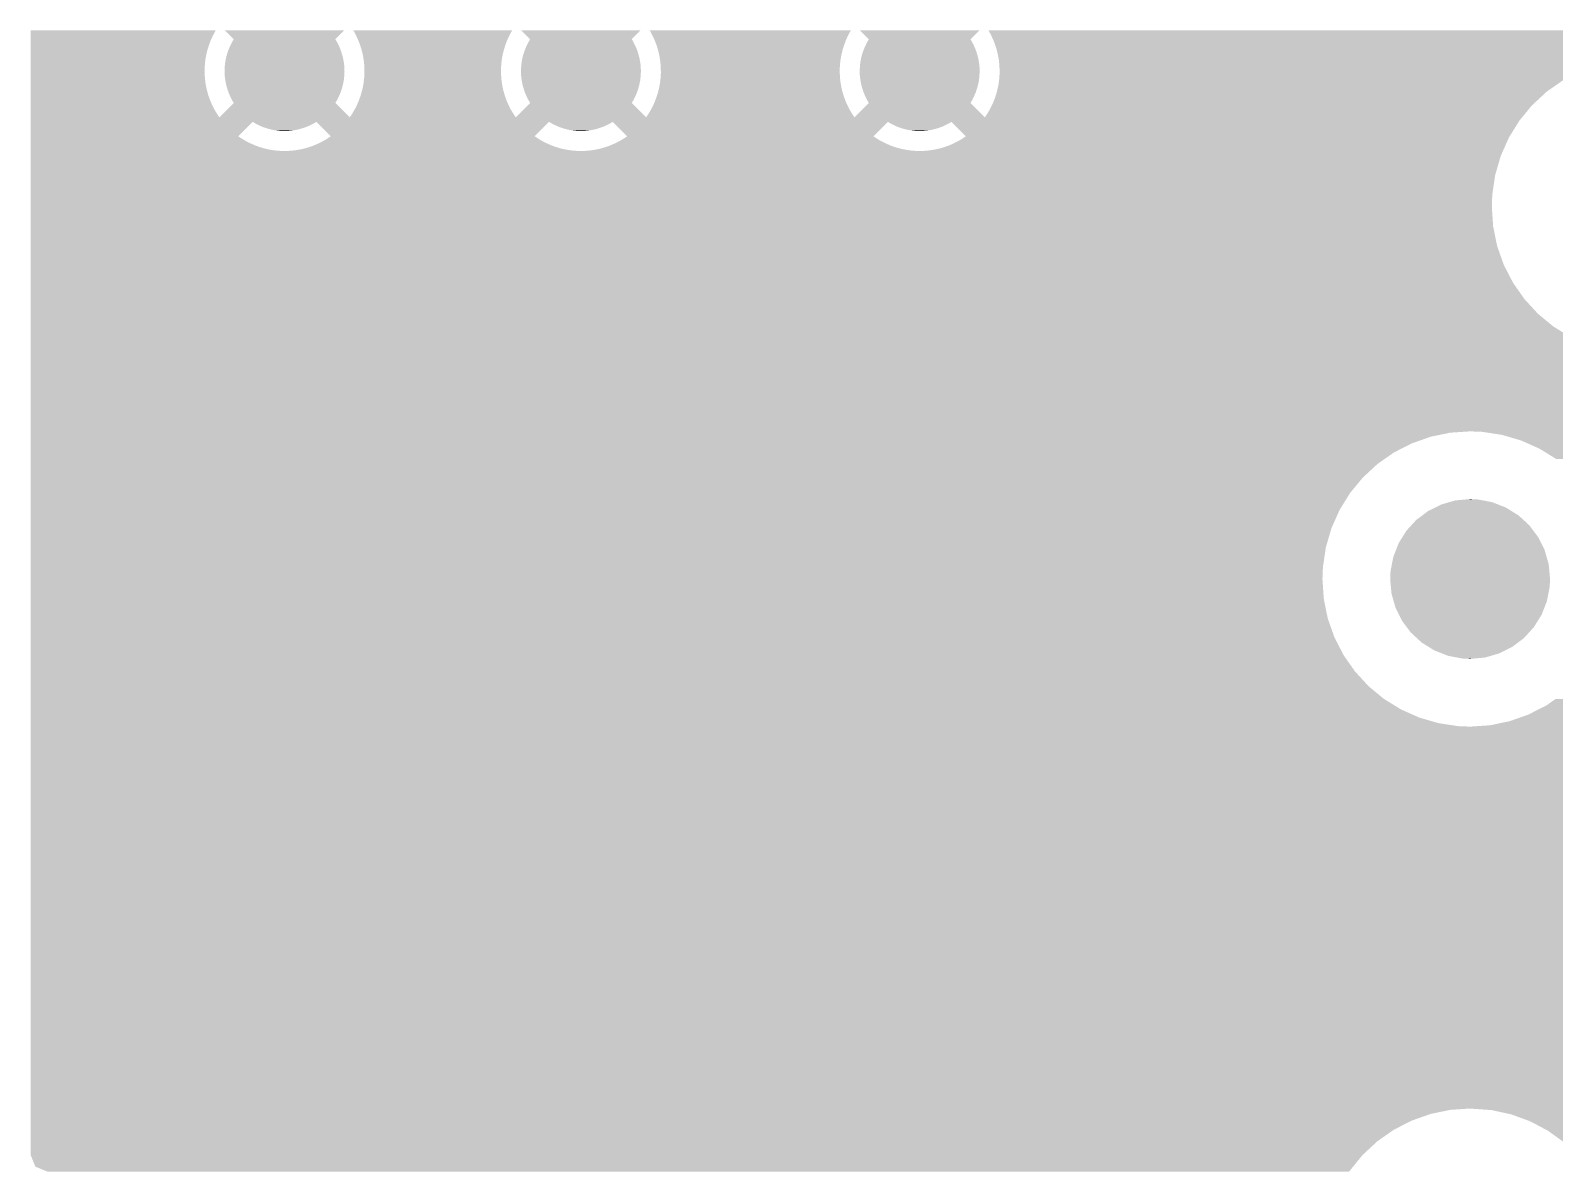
# Model space of a CAD drawing. Extents: x 295 to 953, y 10 to 290.
# Drawn here: x 713.83 to 736.68, y 250.34 to 267.46 of the extents above; entities that cross this region are included whole.
import ezdxf

# ---------------------------------------------------------------- set-up
doc = ezdxf.new("R2010")
doc.units = 0
doc.header["$LTSCALE"] = 5
doc.header["$MEASUREMENT"] = 0
doc.layers.add('FROMC1', color=7, linetype='CONTINUOUS')

msp = doc.modelspace()

# ---------------------------------------------------------------- linework, layer by layer
at = {"layer": 'FROMC1'}
for points in [[(713.828, 267.459), (713.828, 267.46), (716.605, 267.459), (716.605, 267.46)], [(713.828, 267.426), (713.828, 267.459), (716.586, 267.426), (716.605, 267.459)], [(713.828, 267.363), (713.828, 267.426), (716.554, 267.363), (716.586, 267.426)], [(716.745, 267.459), (716.745, 267.46), (718.53, 267.459), (718.53, 267.46)], [(716.876, 267.328), (716.745, 267.459), (718.399, 267.328), (718.53, 267.459)], [(718.67, 267.459), (718.67, 267.46), (721.05, 267.459), (721.05, 267.46)], [(718.676, 267.45), (718.67, 267.459), (721.045, 267.45), (721.05, 267.459)], [(718.689, 267.426), (718.676, 267.45), (721.031, 267.426), (721.045, 267.45)], [(718.709, 267.388), (718.689, 267.426), (721.012, 267.388), (721.031, 267.426)], [(721.19, 267.459), (721.19, 267.46), (722.975, 267.459), (722.975, 267.46)], [(721.321, 267.328), (721.19, 267.459), (722.844, 267.328), (722.975, 267.459)], [(723.115, 267.459), (723.115, 267.46), (726.13, 267.459), (726.13, 267.46)], [(723.121, 267.45), (723.115, 267.459), (726.125, 267.45), (726.13, 267.459)], [(723.134, 267.426), (723.121, 267.45), (726.111, 267.426), (726.125, 267.45)], [(723.154, 267.388), (723.134, 267.426), (726.092, 267.388), (726.111, 267.426)], [(726.27, 267.459), (726.27, 267.46), (728.055, 267.459), (728.055, 267.46)], [(726.401, 267.328), (726.27, 267.459), (727.924, 267.328), (728.055, 267.459)], [(728.195, 267.459), (728.195, 267.46), (779.868, 267.459), (779.867, 267.46)], [(728.201, 267.45), (728.195, 267.459), (779.868, 267.45), (779.868, 267.459)], [(728.22, 267.414), (728.201, 267.45), (779.868, 267.414), (779.868, 267.45)], [(728.222, 267.41), (728.22, 267.414), (776.595, 267.41), (776.665, 267.414)], [(713.828, 267.3), (713.828, 267.363), (716.526, 267.3), (716.554, 267.363)], [(713.828, 267.234), (713.828, 267.3), (716.502, 267.234), (716.526, 267.3)], [(713.828, 267.167), (713.828, 267.234), (716.481, 267.167), (716.502, 267.234)], [(716.796, 267.166), (716.811, 267.203), (718.479, 267.166), (718.465, 267.203)], [(716.811, 267.203), (716.819, 267.221), (718.465, 267.203), (718.456, 267.221)], [(716.819, 267.221), (716.837, 267.258), (718.456, 267.221), (718.439, 267.258)], [(716.837, 267.258), (716.846, 267.276), (718.439, 267.258), (718.429, 267.276)], [(716.846, 267.276), (716.866, 267.311), (718.429, 267.276), (718.41, 267.311)], [(716.866, 267.311), (716.876, 267.328), (718.41, 267.311), (718.399, 267.328)], [(718.72, 267.363), (718.709, 267.388), (720.999, 267.363), (721.012, 267.388)], [(718.738, 267.325), (718.72, 267.363), (720.982, 267.325), (720.999, 267.363)], [(718.748, 267.3), (718.738, 267.325), (720.971, 267.3), (720.982, 267.325)], [(718.764, 267.26), (718.748, 267.3), (720.957, 267.26), (720.971, 267.3)], [(718.773, 267.234), (718.764, 267.26), (720.947, 267.234), (720.957, 267.26)], [(718.786, 267.194), (718.773, 267.234), (720.935, 267.194), (720.947, 267.234)], [(718.793, 267.167), (718.786, 267.194), (720.926, 267.167), (720.935, 267.194)], [(721.241, 267.166), (721.256, 267.203), (722.924, 267.166), (722.91, 267.203)], [(721.256, 267.203), (721.264, 267.221), (722.91, 267.203), (722.901, 267.221)], [(721.264, 267.221), (721.282, 267.258), (722.901, 267.221), (722.884, 267.258)], [(721.282, 267.258), (721.291, 267.276), (722.884, 267.258), (722.874, 267.276)], [(721.291, 267.276), (721.311, 267.311), (722.874, 267.276), (722.855, 267.311)], [(721.311, 267.311), (721.321, 267.328), (722.855, 267.311), (722.844, 267.328)], [(723.165, 267.363), (723.154, 267.388), (726.079, 267.363), (726.092, 267.388)], [(723.183, 267.325), (723.165, 267.363), (726.062, 267.325), (726.079, 267.363)], [(723.193, 267.3), (723.183, 267.325), (726.051, 267.3), (726.062, 267.325)], [(723.209, 267.26), (723.193, 267.3), (726.037, 267.26), (726.051, 267.3)], [(723.218, 267.234), (723.209, 267.26), (726.027, 267.234), (726.037, 267.26)], [(723.231, 267.194), (723.218, 267.234), (726.015, 267.194), (726.027, 267.234)], [(723.238, 267.167), (723.231, 267.194), (726.006, 267.167), (726.015, 267.194)], [(726.321, 267.166), (726.336, 267.203), (728.004, 267.166), (727.99, 267.203)], [(726.336, 267.203), (726.344, 267.221), (727.99, 267.203), (727.981, 267.221)], [(726.344, 267.221), (726.362, 267.258), (727.981, 267.221), (727.964, 267.258)], [(726.362, 267.258), (726.371, 267.276), (727.964, 267.258), (727.954, 267.276)], [(726.371, 267.276), (726.391, 267.311), (727.954, 267.276), (727.935, 267.311)], [(726.391, 267.311), (726.401, 267.328), (727.935, 267.311), (727.924, 267.328)], [(728.226, 267.402), (728.222, 267.41), (776.526, 267.402), (776.595, 267.41)], [(728.233, 267.39), (728.226, 267.402), (776.457, 267.39), (776.526, 267.402)], [(728.234, 267.388), (728.233, 267.39), (776.448, 267.388), (776.457, 267.39)], [(728.24, 267.375), (728.234, 267.388), (776.389, 267.375), (776.448, 267.388)], [(728.249, 267.355), (728.24, 267.375), (776.322, 267.355), (776.389, 267.375)], [(728.26, 267.332), (728.249, 267.355), (776.256, 267.332), (776.322, 267.355)], [(728.263, 267.325), (728.26, 267.332), (776.241, 267.325), (776.256, 267.332)], [(728.272, 267.304), (728.263, 267.325), (776.192, 267.304), (776.241, 267.325)], [(728.284, 267.273), (728.272, 267.304), (776.129, 267.273), (776.192, 267.304)], [(728.289, 267.26), (728.284, 267.273), (776.107, 267.26), (776.129, 267.273)], [(728.296, 267.239), (728.289, 267.26), (776.069, 267.239), (776.107, 267.26)], [(728.309, 267.201), (728.296, 267.239), (776.01, 267.201), (776.069, 267.239)], [(728.311, 267.194), (728.309, 267.201), (776.001, 267.194), (776.01, 267.201)], [(728.311, 267.193), (728.311, 267.194), (775.999, 267.193), (776.001, 267.194)], [(728.329, 267.127), (728.311, 267.193), (776.065, 267.127), (775.999, 267.193)], [(713.828, 267.1), (713.828, 267.167), (716.465, 267.1), (716.481, 267.167)], [(713.828, 267.031), (713.828, 267.1), (716.452, 267.031), (716.465, 267.1)], [(713.828, 266.962), (713.828, 267.031), (716.444, 266.962), (716.452, 267.031)], [(713.828, 266.892), (713.828, 266.962), (716.439, 266.892), (716.444, 266.962)], [(716.742, 266.931), (716.747, 266.971), (718.533, 266.931), (718.529, 266.971)], [(716.747, 266.971), (716.749, 266.991), (718.529, 266.971), (718.525, 266.991)], [(716.749, 266.991), (716.757, 267.03), (718.525, 266.991), (718.518, 267.03)], [(716.757, 267.03), (716.761, 267.05), (718.518, 267.03), (718.514, 267.05)], [(716.761, 267.05), (716.771, 267.089), (718.514, 267.05), (718.504, 267.089)], [(716.771, 267.089), (716.776, 267.108), (718.504, 267.089), (718.498, 267.108)], [(716.776, 267.108), (716.789, 267.147), (718.498, 267.108), (718.486, 267.147)], [(716.789, 267.147), (716.796, 267.166), (718.486, 267.147), (718.479, 267.166)], [(718.804, 267.127), (718.793, 267.167), (720.917, 267.127), (720.926, 267.167)], [(718.81, 267.1), (718.804, 267.127), (720.91, 267.1), (720.917, 267.127)], [(718.818, 267.058), (718.81, 267.1), (720.902, 267.058), (720.91, 267.1)], [(718.822, 267.031), (718.818, 267.058), (720.897, 267.031), (720.902, 267.058)], [(718.828, 266.989), (718.822, 267.031), (720.892, 266.989), (720.897, 267.031)], [(718.831, 266.962), (718.828, 266.989), (720.889, 266.962), (720.892, 266.989)], [(718.834, 266.92), (718.831, 266.962), (720.886, 266.92), (720.889, 266.962)], [(721.187, 266.931), (721.192, 266.971), (722.978, 266.931), (722.974, 266.971)], [(721.192, 266.971), (721.194, 266.991), (722.974, 266.971), (722.97, 266.991)], [(721.194, 266.991), (721.202, 267.03), (722.97, 266.991), (722.963, 267.03)], [(721.202, 267.03), (721.206, 267.05), (722.963, 267.03), (722.959, 267.05)], [(721.206, 267.05), (721.216, 267.089), (722.959, 267.05), (722.949, 267.089)], [(721.216, 267.089), (721.221, 267.108), (722.949, 267.089), (722.943, 267.108)], [(721.221, 267.108), (721.234, 267.147), (722.943, 267.108), (722.931, 267.147)], [(721.234, 267.147), (721.241, 267.166), (722.931, 267.147), (722.924, 267.166)], [(723.249, 267.127), (723.238, 267.167), (725.997, 267.127), (726.006, 267.167)], [(723.255, 267.1), (723.249, 267.127), (725.99, 267.1), (725.997, 267.127)], [(723.263, 267.058), (723.255, 267.1), (725.982, 267.058), (725.99, 267.1)], [(723.267, 267.031), (723.263, 267.058), (725.977, 267.031), (725.982, 267.058)], [(723.273, 266.989), (723.267, 267.031), (725.972, 266.989), (725.977, 267.031)], [(723.276, 266.962), (723.273, 266.989), (725.969, 266.962), (725.972, 266.989)], [(723.279, 266.92), (723.276, 266.962), (725.966, 266.92), (725.969, 266.962)], [(726.267, 266.931), (726.272, 266.971), (728.058, 266.931), (728.054, 266.971)], [(726.272, 266.971), (726.274, 266.991), (728.054, 266.971), (728.05, 266.991)], [(726.274, 266.991), (726.282, 267.03), (728.05, 266.991), (728.043, 267.03)], [(726.282, 267.03), (726.286, 267.05), (728.043, 267.03), (728.039, 267.05)], [(726.286, 267.05), (726.296, 267.089), (728.039, 267.05), (728.029, 267.089)], [(726.296, 267.089), (726.301, 267.108), (728.029, 267.089), (728.023, 267.108)], [(726.301, 267.108), (726.314, 267.147), (728.023, 267.108), (728.011, 267.147)], [(726.314, 267.147), (726.321, 267.166), (728.011, 267.147), (728.004, 267.166)], [(728.343, 267.058), (728.329, 267.127), (776.133, 267.058), (776.065, 267.127)], [(728.347, 267.033), (728.343, 267.058), (776.158, 267.033), (776.133, 267.058)], [(728.35, 267.013), (728.347, 267.033), (737.658, 267.013), (737.958, 267.033)], [(728.353, 266.989), (728.35, 267.013), (737.545, 266.989), (737.658, 267.013)], [(728.357, 266.952), (728.353, 266.989), (737.365, 266.952), (737.545, 266.989)], [(713.828, 266.822), (713.828, 266.892), (716.439, 266.822), (716.439, 266.892)], [(713.828, 266.752), (713.828, 266.822), (716.443, 266.752), (716.439, 266.822)], [(713.828, 266.683), (713.828, 266.752), (716.45, 266.683), (716.443, 266.752)], [(716.738, 266.85), (716.739, 266.87), (718.537, 266.85), (718.536, 266.87)], [(716.739, 266.83), (716.738, 266.85), (718.536, 266.83), (718.537, 266.85)], [(716.739, 266.87), (716.741, 266.91), (718.536, 266.87), (718.535, 266.91)], [(716.74, 266.79), (716.739, 266.83), (718.534, 266.79), (718.536, 266.83)], [(716.742, 266.769), (716.74, 266.79), (718.533, 266.769), (718.534, 266.79)], [(716.741, 266.91), (716.742, 266.931), (718.535, 266.91), (718.533, 266.931)], [(716.747, 266.729), (716.742, 266.769), (718.528, 266.729), (718.533, 266.769)], [(716.75, 266.709), (716.747, 266.729), (718.526, 266.709), (718.528, 266.729)], [(718.824, 266.683), (718.831, 266.738), (720.895, 266.683), (720.889, 266.738)], [(718.831, 266.738), (718.832, 266.752), (720.889, 266.738), (720.888, 266.752)], [(718.832, 266.752), (718.836, 266.808), (720.888, 266.752), (720.885, 266.808)], [(718.835, 266.892), (718.834, 266.92), (720.884, 266.892), (720.886, 266.92)], [(718.836, 266.85), (718.835, 266.892), (720.884, 266.85), (720.884, 266.892)], [(718.836, 266.822), (718.836, 266.85), (720.884, 266.822), (720.884, 266.85)], [(718.836, 266.808), (718.836, 266.822), (720.885, 266.808), (720.884, 266.822)], [(721.183, 266.85), (721.184, 266.87), (722.982, 266.85), (722.981, 266.87)], [(721.184, 266.83), (721.183, 266.85), (722.981, 266.83), (722.982, 266.85)], [(721.184, 266.87), (721.186, 266.91), (722.981, 266.87), (722.98, 266.91)], [(721.185, 266.79), (721.184, 266.83), (722.979, 266.79), (722.981, 266.83)], [(721.187, 266.769), (721.185, 266.79), (722.978, 266.769), (722.979, 266.79)], [(721.186, 266.91), (721.187, 266.931), (722.98, 266.91), (722.978, 266.931)], [(721.192, 266.729), (721.187, 266.769), (722.973, 266.729), (722.978, 266.769)], [(721.195, 266.709), (721.192, 266.729), (722.971, 266.709), (722.973, 266.729)], [(723.269, 266.683), (723.276, 266.738), (725.975, 266.683), (725.969, 266.738)], [(723.276, 266.738), (723.277, 266.752), (725.969, 266.738), (725.968, 266.752)], [(723.277, 266.752), (723.281, 266.808), (725.968, 266.752), (725.965, 266.808)], [(723.28, 266.892), (723.279, 266.92), (725.964, 266.892), (725.966, 266.92)], [(723.281, 266.85), (723.28, 266.892), (725.964, 266.85), (725.964, 266.892)], [(723.281, 266.822), (723.281, 266.85), (725.964, 266.822), (725.964, 266.85)], [(723.281, 266.808), (723.281, 266.822), (725.965, 266.808), (725.964, 266.822)], [(726.263, 266.85), (726.264, 266.87), (728.062, 266.85), (728.061, 266.87)], [(726.264, 266.83), (726.263, 266.85), (728.061, 266.83), (728.062, 266.85)], [(726.264, 266.87), (726.266, 266.91), (728.061, 266.87), (728.06, 266.91)], [(726.265, 266.79), (726.264, 266.83), (728.059, 266.79), (728.061, 266.83)], [(726.267, 266.769), (726.265, 266.79), (728.058, 266.769), (728.059, 266.79)], [(726.266, 266.91), (726.267, 266.931), (728.06, 266.91), (728.058, 266.931)], [(726.272, 266.729), (726.267, 266.769), (728.053, 266.729), (728.058, 266.769)], [(726.275, 266.709), (726.272, 266.729), (728.051, 266.709), (728.053, 266.729)], [(728.353, 266.716), (728.356, 266.738), (736.815, 266.716), (736.86, 266.738)], [(728.356, 266.738), (728.361, 266.808), (736.86, 266.738), (736.995, 266.808)], [(728.359, 266.92), (728.357, 266.952), (737.273, 266.92), (737.365, 266.952)], [(728.361, 266.852), (728.359, 266.92), (737.082, 266.852), (737.273, 266.92)], [(728.361, 266.85), (728.361, 266.852), (737.077, 266.85), (737.082, 266.852)], [(728.361, 266.808), (728.361, 266.85), (736.995, 266.808), (737.077, 266.85)], [(713.828, 266.614), (713.828, 266.683), (716.462, 266.614), (716.45, 266.683)], [(713.828, 266.546), (713.828, 266.614), (716.478, 266.546), (716.462, 266.614)], [(713.828, 266.479), (713.828, 266.546), (716.497, 266.479), (716.478, 266.546)], [(716.757, 266.67), (716.75, 266.709), (718.518, 266.67), (718.526, 266.709)], [(716.761, 266.65), (716.757, 266.67), (718.514, 266.65), (718.518, 266.67)], [(716.771, 266.611), (716.761, 266.65), (718.504, 266.611), (718.514, 266.65)], [(716.777, 266.592), (716.771, 266.611), (718.499, 266.592), (718.504, 266.611)], [(716.789, 266.553), (716.777, 266.592), (718.486, 266.553), (718.499, 266.592)], [(716.796, 266.534), (716.789, 266.553), (718.48, 266.534), (718.486, 266.553)], [(716.811, 266.497), (716.796, 266.534), (718.464, 266.497), (718.48, 266.534)], [(718.777, 266.479), (718.794, 266.533), (720.942, 266.479), (720.927, 266.533)], [(718.794, 266.533), (718.797, 266.546), (720.927, 266.533), (720.923, 266.546)], [(718.797, 266.546), (718.81, 266.6), (720.923, 266.546), (720.91, 266.6)], [(718.81, 266.6), (718.813, 266.614), (720.91, 266.6), (720.907, 266.614)], [(718.813, 266.614), (718.823, 266.669), (720.907, 266.614), (720.898, 266.669)], [(718.823, 266.669), (718.824, 266.683), (720.898, 266.669), (720.895, 266.683)], [(721.202, 266.67), (721.195, 266.709), (722.963, 266.67), (722.971, 266.709)], [(721.206, 266.65), (721.202, 266.67), (722.959, 266.65), (722.963, 266.67)], [(721.216, 266.611), (721.206, 266.65), (722.949, 266.611), (722.959, 266.65)], [(721.222, 266.592), (721.216, 266.611), (722.944, 266.592), (722.949, 266.611)], [(721.234, 266.553), (721.222, 266.592), (722.931, 266.553), (722.944, 266.592)], [(721.241, 266.534), (721.234, 266.553), (722.925, 266.534), (722.931, 266.553)], [(721.256, 266.497), (721.241, 266.534), (722.909, 266.497), (722.925, 266.534)], [(723.222, 266.479), (723.239, 266.533), (726.022, 266.479), (726.007, 266.533)], [(723.239, 266.533), (723.242, 266.546), (726.007, 266.533), (726.003, 266.546)], [(723.242, 266.546), (723.255, 266.6), (726.003, 266.546), (725.99, 266.6)], [(723.255, 266.6), (723.258, 266.614), (725.99, 266.6), (725.987, 266.614)], [(723.258, 266.614), (723.268, 266.669), (725.987, 266.614), (725.978, 266.669)], [(723.268, 266.669), (723.269, 266.683), (725.978, 266.669), (725.975, 266.683)], [(726.282, 266.67), (726.275, 266.709), (728.043, 266.67), (728.051, 266.709)], [(726.286, 266.65), (726.282, 266.67), (728.039, 266.65), (728.043, 266.67)], [(726.296, 266.611), (726.286, 266.65), (728.029, 266.611), (728.039, 266.65)], [(726.302, 266.592), (726.296, 266.611), (728.024, 266.592), (728.029, 266.611)], [(726.314, 266.553), (726.302, 266.592), (728.011, 266.553), (728.024, 266.592)], [(726.321, 266.534), (726.314, 266.553), (728.005, 266.534), (728.011, 266.553)], [(726.336, 266.497), (726.321, 266.534), (727.989, 266.497), (728.005, 266.534)], [(728.298, 266.466), (728.319, 266.533), (736.485, 266.466), (736.557, 266.533)], [(728.319, 266.533), (728.321, 266.544), (736.557, 266.533), (736.569, 266.544)], [(728.321, 266.544), (728.335, 266.6), (736.569, 266.544), (736.65, 266.6)], [(728.335, 266.6), (728.348, 266.669), (736.65, 266.6), (736.749, 266.669)], [(728.348, 266.669), (728.353, 266.716), (736.749, 266.669), (736.815, 266.716)], [(713.828, 266.414), (713.828, 266.479), (716.521, 266.414), (716.497, 266.479)], [(713.828, 266.349), (713.828, 266.414), (716.548, 266.349), (716.521, 266.414)], [(713.828, 266.287), (713.828, 266.349), (716.579, 266.287), (716.548, 266.349)], [(713.828, 266.226), (713.828, 266.287), (716.614, 266.226), (716.579, 266.287)], [(716.66, 266.156), (716.876, 266.372), (718.615, 266.156), (718.399, 266.372)], [(716.819, 266.479), (716.811, 266.497), (718.456, 266.479), (718.464, 266.497)], [(716.836, 266.442), (716.819, 266.479), (718.438, 266.442), (718.456, 266.479)], [(716.846, 266.424), (716.836, 266.442), (718.43, 266.424), (718.438, 266.442)], [(716.865, 266.389), (716.846, 266.424), (718.409, 266.389), (718.43, 266.424)], [(716.876, 266.372), (716.865, 266.389), (718.399, 266.372), (718.409, 266.389)], [(718.661, 266.226), (718.689, 266.274), (721.059, 266.226), (721.031, 266.274)], [(718.689, 266.274), (718.696, 266.287), (721.031, 266.274), (721.024, 266.287)], [(718.696, 266.287), (718.721, 266.337), (721.024, 266.287), (721, 266.337)], [(718.721, 266.337), (718.727, 266.349), (721, 266.337), (720.993, 266.349)], [(718.727, 266.349), (718.749, 266.4), (720.993, 266.349), (720.971, 266.4)], [(718.749, 266.4), (718.754, 266.414), (720.971, 266.4), (720.966, 266.414)], [(718.754, 266.414), (718.773, 266.466), (720.966, 266.414), (720.947, 266.466)], [(718.773, 266.466), (718.777, 266.479), (720.947, 266.466), (720.942, 266.479)], [(721.105, 266.156), (721.321, 266.372), (723.06, 266.156), (722.844, 266.372)], [(721.264, 266.479), (721.256, 266.497), (722.901, 266.479), (722.909, 266.497)], [(721.281, 266.442), (721.264, 266.479), (722.883, 266.442), (722.901, 266.479)], [(721.291, 266.424), (721.281, 266.442), (722.875, 266.424), (722.883, 266.442)], [(721.31, 266.389), (721.291, 266.424), (722.854, 266.389), (722.875, 266.424)], [(721.321, 266.372), (721.31, 266.389), (722.844, 266.372), (722.854, 266.389)], [(723.106, 266.226), (723.134, 266.274), (726.139, 266.226), (726.111, 266.274)], [(723.134, 266.274), (723.141, 266.287), (726.111, 266.274), (726.104, 266.287)], [(723.141, 266.287), (723.166, 266.337), (726.104, 266.287), (726.08, 266.337)], [(723.166, 266.337), (723.172, 266.349), (726.08, 266.337), (726.073, 266.349)], [(723.172, 266.349), (723.194, 266.4), (726.073, 266.349), (726.051, 266.4)], [(723.194, 266.4), (723.199, 266.414), (726.051, 266.4), (726.046, 266.414)], [(723.199, 266.414), (723.218, 266.466), (726.046, 266.414), (726.027, 266.466)], [(723.218, 266.466), (723.222, 266.479), (726.027, 266.466), (726.022, 266.479)], [(726.185, 266.156), (726.401, 266.372), (728.14, 266.156), (727.924, 266.372)], [(726.344, 266.479), (726.336, 266.497), (727.981, 266.479), (727.989, 266.497)], [(726.361, 266.442), (726.344, 266.479), (727.963, 266.442), (727.981, 266.479)], [(726.371, 266.424), (726.361, 266.442), (727.955, 266.424), (727.963, 266.442)], [(726.39, 266.389), (726.371, 266.424), (727.934, 266.389), (727.955, 266.424)], [(726.401, 266.372), (726.39, 266.389), (727.924, 266.372), (727.934, 266.389)], [(728.179, 266.214), (728.214, 266.274), (736.245, 266.214), (736.294, 266.274)], [(728.214, 266.274), (728.246, 266.337), (736.294, 266.274), (736.346, 266.337)], [(728.246, 266.337), (728.248, 266.34), (736.346, 266.337), (736.349, 266.34)], [(728.248, 266.34), (728.274, 266.4), (736.349, 266.34), (736.414, 266.4)], [(728.274, 266.4), (728.298, 266.466), (736.414, 266.4), (736.485, 266.466)], [(713.828, 266.168), (713.828, 266.226), (716.652, 266.168), (716.614, 266.226)], [(713.828, 266.156), (713.828, 266.168), (716.66, 266.156), (716.652, 266.168)], [(713.828, 266.109), (713.828, 266.156), (736.158, 266.109), (736.197, 266.156)], [(713.828, 266.088), (713.828, 266.109), (736.145, 266.088), (736.158, 266.109)], [(713.828, 265.872), (713.828, 266.088), (716.944, 265.872), (717.16, 266.088)], [(717.195, 266.068), (717.16, 266.088), (718.081, 266.068), (718.115, 266.088)], [(717.212, 266.058), (717.195, 266.068), (718.062, 266.058), (718.081, 266.068)], [(717.249, 266.04), (717.212, 266.058), (718.027, 266.04), (718.062, 266.058)], [(718.331, 265.872), (718.116, 266.088), (721.389, 265.872), (721.605, 266.088)], [(718.615, 266.156), (718.623, 266.168), (721.105, 266.156), (721.097, 266.168)], [(718.623, 266.168), (718.654, 266.214), (721.097, 266.168), (721.067, 266.214)], [(718.654, 266.214), (718.661, 266.226), (721.067, 266.214), (721.059, 266.226)], [(721.64, 266.068), (721.605, 266.088), (722.526, 266.068), (722.56, 266.088)], [(721.657, 266.058), (721.64, 266.068), (722.507, 266.058), (722.526, 266.068)], [(721.694, 266.04), (721.657, 266.058), (722.472, 266.04), (722.507, 266.058)], [(722.776, 265.872), (722.561, 266.088), (726.469, 265.872), (726.685, 266.088)], [(723.06, 266.156), (723.068, 266.168), (726.185, 266.156), (726.177, 266.168)], [(723.068, 266.168), (723.099, 266.214), (726.177, 266.168), (726.147, 266.214)], [(723.099, 266.214), (723.106, 266.226), (726.147, 266.214), (726.139, 266.226)], [(726.72, 266.068), (726.685, 266.088), (727.606, 266.068), (727.64, 266.088)], [(726.737, 266.058), (726.72, 266.068), (727.587, 266.058), (727.606, 266.068)], [(726.774, 266.04), (726.737, 266.058), (727.552, 266.04), (727.587, 266.058)], [(727.856, 265.872), (727.64, 266.088), (736.011, 265.872), (736.145, 266.088)], [(728.14, 266.156), (728.179, 266.214), (736.197, 266.156), (736.245, 266.214)], [(713.828, 265.834), (713.828, 265.872), (717.002, 265.834), (716.944, 265.872)], [(713.828, 265.798), (713.828, 265.834), (717.062, 265.798), (717.002, 265.834)], [(717.266, 266.031), (717.249, 266.04), (718.008, 266.031), (718.027, 266.04)], [(717.304, 266.015), (717.266, 266.031), (717.972, 266.015), (718.008, 266.031)], [(717.322, 266.008), (717.304, 266.015), (717.952, 266.008), (717.972, 266.015)], [(717.362, 265.995), (717.322, 266.008), (717.915, 265.995), (717.952, 266.008)], [(717.379, 265.989), (717.362, 265.995), (717.894, 265.989), (717.915, 265.995)], [(717.42, 265.978), (717.379, 265.989), (717.857, 265.978), (717.894, 265.989)], [(717.438, 265.973), (717.42, 265.978), (717.835, 265.973), (717.857, 265.978)], [(717.48, 265.965), (717.438, 265.973), (717.798, 265.965), (717.835, 265.973)], [(717.497, 265.962), (717.48, 265.965), (717.775, 265.962), (717.798, 265.965)], [(717.541, 265.956), (717.497, 265.962), (717.738, 265.956), (717.775, 265.962)], [(717.557, 265.954), (717.541, 265.956), (717.712, 265.954), (717.738, 265.956)], [(717.605, 265.952), (717.557, 265.954), (717.678, 265.952), (717.712, 265.954)], [(717.617, 265.951), (717.605, 265.952), (717.617, 265.951), (717.678, 265.952)], [(718.213, 265.798), (718.261, 265.826), (721.507, 265.798), (721.459, 265.826)], [(718.261, 265.826), (718.273, 265.834), (721.459, 265.826), (721.447, 265.834)], [(718.273, 265.834), (718.32, 265.864), (721.447, 265.834), (721.401, 265.864)], [(718.32, 265.864), (718.331, 265.872), (721.401, 265.864), (721.389, 265.872)], [(721.711, 266.031), (721.694, 266.04), (722.453, 266.031), (722.472, 266.04)], [(721.749, 266.015), (721.711, 266.031), (722.417, 266.015), (722.453, 266.031)], [(721.767, 266.008), (721.749, 266.015), (722.397, 266.008), (722.417, 266.015)], [(721.807, 265.995), (721.767, 266.008), (722.36, 265.995), (722.397, 266.008)], [(721.824, 265.989), (721.807, 265.995), (722.339, 265.989), (722.36, 265.995)], [(721.865, 265.978), (721.824, 265.989), (722.302, 265.978), (722.339, 265.989)], [(721.883, 265.973), (721.865, 265.978), (722.28, 265.973), (722.302, 265.978)], [(721.925, 265.965), (721.883, 265.973), (722.243, 265.965), (722.28, 265.973)], [(721.942, 265.962), (721.925, 265.965), (722.22, 265.962), (722.243, 265.965)], [(721.986, 265.956), (721.942, 265.962), (722.183, 265.956), (722.22, 265.962)], [(722.002, 265.954), (721.986, 265.956), (722.157, 265.954), (722.183, 265.956)], [(722.05, 265.952), (722.002, 265.954), (722.123, 265.952), (722.157, 265.954)], [(722.062, 265.951), (722.05, 265.952), (722.062, 265.951), (722.123, 265.952)], [(722.658, 265.798), (722.706, 265.826), (726.587, 265.798), (726.539, 265.826)], [(722.706, 265.826), (722.718, 265.834), (726.539, 265.826), (726.527, 265.834)], [(722.718, 265.834), (722.765, 265.864), (726.527, 265.834), (726.481, 265.864)], [(722.765, 265.864), (722.776, 265.872), (726.481, 265.864), (726.469, 265.872)], [(726.791, 266.031), (726.774, 266.04), (727.533, 266.031), (727.552, 266.04)], [(726.829, 266.015), (726.791, 266.031), (727.497, 266.015), (727.533, 266.031)], [(726.847, 266.008), (726.829, 266.015), (727.477, 266.008), (727.497, 266.015)], [(726.887, 265.995), (726.847, 266.008), (727.44, 265.995), (727.477, 266.008)], [(726.904, 265.989), (726.887, 265.995), (727.419, 265.989), (727.44, 265.995)], [(726.945, 265.978), (726.904, 265.989), (727.382, 265.978), (727.419, 265.989)], [(726.963, 265.973), (726.945, 265.978), (727.36, 265.973), (727.382, 265.978)], [(727.005, 265.965), (726.963, 265.973), (727.323, 265.965), (727.36, 265.973)], [(727.022, 265.962), (727.005, 265.965), (727.3, 265.962), (727.323, 265.965)], [(727.066, 265.956), (727.022, 265.962), (727.263, 265.956), (727.3, 265.962)], [(727.082, 265.954), (727.066, 265.956), (727.237, 265.954), (727.263, 265.956)], [(727.13, 265.952), (727.082, 265.954), (727.203, 265.952), (727.237, 265.954)], [(727.142, 265.951), (727.13, 265.952), (727.142, 265.951), (727.203, 265.952)], [(727.726, 265.792), (727.786, 265.826), (735.972, 265.792), (735.988, 265.826)], [(727.786, 265.826), (727.83, 265.854), (735.988, 265.826), (736, 265.854)], [(727.83, 265.854), (727.845, 265.864), (736, 265.854), (736.006, 265.864)], [(727.845, 265.864), (727.856, 265.872), (736.006, 265.864), (736.011, 265.872)], [(713.828, 265.767), (713.828, 265.798), (717.124, 265.767), (717.062, 265.798)], [(713.828, 265.739), (713.828, 265.767), (717.188, 265.739), (717.124, 265.767)], [(713.828, 265.714), (713.828, 265.739), (717.253, 265.714), (717.188, 265.739)], [(713.828, 265.694), (713.828, 265.714), (717.32, 265.694), (717.253, 265.714)], [(713.828, 265.677), (713.828, 265.694), (717.388, 265.677), (717.32, 265.694)], [(713.828, 265.665), (713.828, 265.677), (717.457, 265.665), (717.388, 265.677)], [(713.828, 265.656), (713.828, 265.665), (717.526, 265.656), (717.457, 265.665)], [(713.828, 265.652), (713.828, 265.656), (717.596, 265.652), (717.526, 265.656)], [(713.828, 265.651), (713.828, 265.652), (717.665, 265.651), (717.596, 265.652)], [(713.828, 265.58), (713.828, 265.651), (735.878, 265.58), (735.91, 265.651)], [(717.665, 265.651), (717.673, 265.652), (722.11, 265.651), (722.041, 265.652)], [(717.673, 265.652), (717.735, 265.655), (722.041, 265.652), (721.99, 265.655)], [(717.735, 265.655), (717.746, 265.656), (721.99, 265.655), (721.971, 265.656)], [(717.746, 265.656), (717.804, 265.663), (721.971, 265.656), (721.918, 265.663)], [(717.804, 265.663), (717.816, 265.665), (721.918, 265.663), (721.902, 265.665)], [(717.816, 265.665), (717.873, 265.675), (721.902, 265.665), (721.849, 265.675)], [(717.873, 265.675), (717.886, 265.677), (721.849, 265.675), (721.833, 265.677)], [(717.886, 265.677), (717.941, 265.69), (721.833, 265.677), (721.78, 265.69)], [(717.941, 265.69), (717.954, 265.694), (721.78, 265.69), (721.765, 265.694)], [(717.954, 265.694), (718.008, 265.71), (721.765, 265.694), (721.713, 265.71)], [(718.008, 265.71), (718.021, 265.714), (721.713, 265.71), (721.698, 265.714)], [(718.021, 265.714), (718.074, 265.733), (721.698, 265.714), (721.647, 265.733)], [(718.074, 265.733), (718.086, 265.739), (721.647, 265.733), (721.633, 265.739)], [(718.086, 265.739), (718.138, 265.761), (721.633, 265.739), (721.583, 265.761)], [(718.138, 265.761), (718.15, 265.767), (721.583, 265.761), (721.569, 265.767)], [(718.15, 265.767), (718.201, 265.792), (721.569, 265.767), (721.52, 265.792)], [(718.201, 265.792), (718.213, 265.798), (721.52, 265.792), (721.507, 265.798)], [(722.11, 265.651), (722.118, 265.652), (727.19, 265.651), (727.121, 265.652)], [(722.118, 265.652), (722.18, 265.655), (727.121, 265.652), (727.07, 265.655)], [(722.18, 265.655), (722.191, 265.656), (727.07, 265.655), (727.051, 265.656)], [(722.191, 265.656), (722.249, 265.663), (727.051, 265.656), (726.998, 265.663)], [(722.249, 265.663), (722.261, 265.665), (726.998, 265.663), (726.982, 265.665)], [(722.261, 265.665), (722.318, 265.675), (726.982, 265.665), (726.929, 265.675)], [(722.318, 265.675), (722.331, 265.677), (726.929, 265.675), (726.913, 265.677)], [(722.331, 265.677), (722.386, 265.69), (726.913, 265.677), (726.86, 265.69)], [(722.386, 265.69), (722.399, 265.694), (726.86, 265.69), (726.845, 265.694)], [(722.399, 265.694), (722.453, 265.71), (726.845, 265.694), (726.793, 265.71)], [(722.453, 265.71), (722.466, 265.714), (726.793, 265.71), (726.778, 265.714)], [(722.466, 265.714), (722.519, 265.733), (726.778, 265.714), (726.727, 265.733)], [(722.519, 265.733), (722.531, 265.739), (726.727, 265.733), (726.713, 265.739)], [(722.531, 265.739), (722.583, 265.761), (726.713, 265.739), (726.663, 265.761)], [(722.583, 265.761), (722.595, 265.767), (726.663, 265.761), (726.649, 265.767)], [(722.595, 265.767), (722.646, 265.792), (726.649, 265.767), (726.6, 265.792)], [(722.646, 265.792), (722.658, 265.798), (726.6, 265.792), (726.587, 265.798)], [(727.19, 265.651), (727.26, 265.655), (735.91, 265.651), (735.911, 265.655)], [(727.26, 265.655), (727.329, 265.663), (735.911, 265.655), (735.915, 265.663)], [(727.329, 265.663), (727.398, 265.675), (735.915, 265.663), (735.92, 265.675)], [(727.398, 265.675), (727.466, 265.69), (735.92, 265.675), (735.927, 265.69)], [(727.466, 265.69), (727.533, 265.71), (735.927, 265.69), (735.936, 265.71)], [(727.533, 265.71), (727.599, 265.733), (735.936, 265.71), (735.946, 265.733)], [(727.599, 265.733), (727.663, 265.761), (735.946, 265.733), (735.958, 265.761)], [(727.663, 265.761), (727.726, 265.792), (735.958, 265.761), (735.972, 265.792)], [(713.828, 265.293), (713.828, 265.58), (735.794, 265.293), (735.878, 265.58)], [(713.828, 264.996), (713.828, 265.293), (735.75, 264.996), (735.794, 265.293)], [(713.828, 264.818), (713.828, 264.996), (735.743, 264.818), (735.75, 264.996)], [(713.828, 264.519), (713.828, 264.818), (735.763, 264.519), (735.743, 264.818)], [(713.828, 264.225), (713.828, 264.519), (735.823, 264.225), (735.763, 264.519)], [(713.828, 263.942), (713.828, 264.225), (735.923, 263.942), (735.823, 264.225)], [(713.828, 263.676), (713.828, 263.942), (736.06, 263.676), (735.923, 263.942)], [(713.828, 263.43), (713.828, 263.676), (736.232, 263.43), (736.06, 263.676)], [(713.828, 263.209), (713.828, 263.43), (736.435, 263.209), (736.232, 263.43)], [(713.828, 263.018), (713.828, 263.209), (736.666, 263.018), (736.435, 263.209)], [(713.828, 262.861), (713.828, 263.018), (736.921, 262.861), (736.666, 263.018)], [(713.828, 262.739), (713.828, 262.861), (737.195, 262.739), (736.921, 262.861)], [(713.828, 262.655), (713.828, 262.739), (737.483, 262.655), (737.195, 262.739)], [(713.828, 262.61), (713.828, 262.655), (737.779, 262.61), (737.483, 262.655)], [(713.828, 262.603), (713.828, 262.61), (737.958, 262.603), (737.779, 262.61)], [(713.828, 262.592), (713.828, 262.603), (774.274, 262.592), (774.252, 262.603)], [(713.828, 262.564), (713.828, 262.592), (774.338, 262.564), (774.274, 262.592)], [(713.828, 262.539), (713.828, 262.564), (774.403, 262.539), (774.338, 262.564)], [(713.828, 262.519), (713.828, 262.539), (774.47, 262.519), (774.403, 262.539)], [(713.828, 262.502), (713.828, 262.519), (774.538, 262.502), (774.47, 262.519)], [(713.828, 262.49), (713.828, 262.502), (774.607, 262.49), (774.538, 262.502)], [(713.828, 262.481), (713.828, 262.49), (774.676, 262.481), (774.607, 262.49)], [(713.828, 262.477), (713.828, 262.481), (774.746, 262.477), (774.676, 262.481)], [(713.828, 262.476), (713.828, 262.477), (774.815, 262.476), (774.746, 262.477)], [(713.828, 262.334), (713.828, 262.476), (779.868, 262.334), (779.868, 262.476)], [(713.828, 262.33), (713.828, 262.334), (776.595, 262.33), (776.665, 262.334)], [(713.828, 262.322), (713.828, 262.33), (776.526, 262.322), (776.595, 262.33)], [(713.828, 262.31), (713.828, 262.322), (776.457, 262.31), (776.526, 262.322)], [(713.828, 262.295), (713.828, 262.31), (776.389, 262.295), (776.457, 262.31)], [(713.828, 262.275), (713.828, 262.295), (776.322, 262.275), (776.389, 262.295)], [(713.828, 262.252), (713.828, 262.275), (776.256, 262.252), (776.322, 262.275)], [(713.828, 262.224), (713.828, 262.252), (776.192, 262.224), (776.256, 262.252)], [(713.828, 262.193), (713.828, 262.224), (776.129, 262.193), (776.192, 262.224)], [(713.828, 262.159), (713.828, 262.193), (776.069, 262.159), (776.129, 262.193)], [(713.828, 262.121), (713.828, 262.159), (776.01, 262.121), (776.069, 262.159)], [(713.828, 262.113), (713.828, 262.121), (775.999, 262.113), (776.01, 262.121)], [(713.828, 261.897), (713.828, 262.113), (776.215, 261.897), (775.999, 262.113)], [(713.828, 261.829), (713.828, 261.897), (779.868, 261.829), (779.868, 261.897)], [(713.828, 261.771), (713.828, 261.829), (775.676, 261.771), (775.715, 261.829)], [(713.828, 261.711), (713.828, 261.771), (775.641, 261.711), (775.676, 261.771)], [(713.828, 261.648), (713.828, 261.711), (775.609, 261.648), (775.641, 261.711)], [(713.828, 261.585), (713.828, 261.648), (775.581, 261.585), (775.609, 261.648)], [(713.828, 261.519), (713.828, 261.585), (775.557, 261.519), (775.581, 261.585)], [(713.828, 261.452), (713.828, 261.519), (775.536, 261.452), (775.557, 261.519)], [(713.828, 261.445), (713.828, 261.452), (775.535, 261.445), (775.536, 261.452)], [(713.828, 261.425), (713.828, 261.445), (735.118, 261.425), (735.418, 261.445)], [(713.828, 261.364), (713.828, 261.425), (734.825, 261.364), (735.118, 261.425)], [(713.828, 261.264), (713.828, 261.364), (734.542, 261.264), (734.825, 261.364)], [(713.828, 261.128), (713.828, 261.264), (734.275, 261.128), (734.542, 261.264)], [(735.596, 261.438), (735.418, 261.445), (765.792, 261.438), (765.898, 261.445)], [(735.684, 261.425), (735.596, 261.438), (765.598, 261.425), (765.792, 261.438)], [(735.892, 261.393), (735.684, 261.425), (765.447, 261.393), (765.598, 261.425)], [(735.993, 261.364), (735.892, 261.393), (765.305, 261.364), (765.447, 261.393)], [(736.18, 261.309), (735.993, 261.364), (765.15, 261.309), (765.305, 261.364)], [(736.281, 261.264), (736.18, 261.309), (765.022, 261.264), (765.15, 261.309)], [(736.454, 261.187), (736.281, 261.264), (764.872, 261.187), (765.022, 261.264)], [(713.828, 260.956), (713.828, 261.128), (734.029, 260.956), (734.275, 261.128)], [(736.551, 261.128), (736.454, 261.187), (764.755, 261.128), (764.872, 261.187)], [(736.709, 261.03), (736.551, 261.128), (764.615, 261.03), (764.755, 261.128)], [(713.828, 260.752), (713.828, 260.956), (733.809, 260.752), (734.029, 260.956)], [(713.828, 260.521), (713.828, 260.752), (733.618, 260.521), (733.809, 260.752)], [(713.828, 260.266), (713.828, 260.521), (733.46, 260.266), (733.618, 260.521)], [(734.891, 260.301), (734.986, 260.348), (735.956, 260.301), (735.835, 260.348)], [(734.986, 260.348), (735.103, 260.382), (735.835, 260.348), (735.751, 260.382)], [(735.103, 260.382), (735.198, 260.409), (735.751, 260.382), (735.61, 260.409)], [(735.198, 260.409), (735.356, 260.423), (735.61, 260.409), (735.534, 260.423)], [(735.356, 260.423), (735.418, 260.429), (735.534, 260.423), (735.418, 260.429)], [(713.828, 259.992), (713.828, 260.266), (733.338, 259.992), (733.46, 260.266)], [(734.536, 260.035), (734.612, 260.118), (736.306, 260.035), (736.216, 260.118)], [(734.612, 260.118), (734.701, 260.184), (736.216, 260.118), (736.143, 260.184)], [(734.701, 260.184), (734.788, 260.25), (736.143, 260.184), (736.037, 260.25)], [(734.788, 260.25), (734.891, 260.301), (736.037, 260.25), (735.956, 260.301)], [(713.828, 259.705), (713.828, 259.992), (733.254, 259.705), (733.338, 259.992)], [(734.403, 259.859), (734.463, 259.955), (736.438, 259.859), (736.366, 259.955)], [(734.463, 259.955), (734.536, 260.035), (736.366, 259.955), (736.306, 260.035)], [(713.828, 259.408), (713.828, 259.705), (733.21, 259.408), (733.254, 259.705)], [(734.266, 259.563), (734.305, 259.662), (736.564, 259.563), (736.536, 259.662)], [(734.305, 259.662), (734.346, 259.768), (736.536, 259.662), (736.483, 259.768)], [(734.346, 259.768), (734.403, 259.859), (736.483, 259.768), (736.438, 259.859)], [(734.224, 259.347), (734.244, 259.45), (736.606, 259.347), (736.596, 259.45)], [(734.244, 259.45), (734.266, 259.563), (736.596, 259.45), (736.564, 259.563)], [(713.828, 259.23), (713.828, 259.408), (733.203, 259.23), (733.21, 259.408)], [(713.828, 258.931), (713.828, 259.23), (733.223, 258.931), (733.203, 259.23)], [(734.219, 259.23), (734.224, 259.347), (736.616, 259.23), (736.606, 259.347)], [(734.229, 259.113), (734.219, 259.23), (736.611, 259.113), (736.616, 259.23)], [(734.239, 259.01), (734.229, 259.113), (736.591, 259.01), (736.611, 259.113)], [(734.271, 258.897), (734.239, 259.01), (736.569, 258.897), (736.591, 259.01)], [(713.828, 258.637), (713.828, 258.931), (733.283, 258.637), (733.223, 258.931)], [(734.299, 258.798), (734.271, 258.897), (736.531, 258.798), (736.569, 258.897)], [(734.352, 258.692), (734.299, 258.798), (736.489, 258.692), (736.531, 258.798)], [(713.828, 258.354), (713.828, 258.637), (733.383, 258.354), (733.283, 258.637)], [(734.397, 258.601), (734.352, 258.692), (736.432, 258.601), (736.489, 258.692)], [(734.469, 258.505), (734.397, 258.601), (736.372, 258.505), (736.432, 258.601)], [(734.53, 258.425), (734.469, 258.505), (736.299, 258.425), (736.372, 258.505)], [(713.828, 258.088), (713.828, 258.354), (733.52, 258.088), (733.383, 258.354)], [(734.62, 258.342), (734.53, 258.425), (736.223, 258.342), (736.299, 258.425)], [(734.692, 258.276), (734.62, 258.342), (736.135, 258.276), (736.223, 258.342)], [(734.798, 258.21), (734.692, 258.276), (736.047, 258.21), (736.135, 258.276)], [(713.828, 257.842), (713.828, 258.088), (733.692, 257.842), (733.52, 258.088)], [(734.879, 258.159), (734.798, 258.21), (735.945, 258.159), (736.047, 258.21)], [(735, 258.112), (734.879, 258.159), (735.849, 258.112), (735.945, 258.159)], [(735.084, 258.078), (735, 258.112), (735.732, 258.078), (735.849, 258.112)], [(735.225, 258.051), (735.084, 258.078), (735.637, 258.051), (735.732, 258.078)], [(735.301, 258.037), (735.225, 258.051), (735.479, 258.037), (735.637, 258.051)], [(713.828, 257.621), (713.828, 257.842), (733.895, 257.621), (733.692, 257.842)], [(735.418, 258.031), (735.301, 258.037), (735.418, 258.031), (735.479, 258.037)], [(713.828, 257.43), (713.828, 257.621), (734.126, 257.43), (733.895, 257.621)], [(713.828, 257.273), (713.828, 257.43), (734.381, 257.273), (734.126, 257.43)], [(736.56, 257.332), (736.7, 257.43), (764.764, 257.332), (764.606, 257.43)], [(713.828, 257.151), (713.828, 257.273), (734.655, 257.151), (734.381, 257.273)], [(713.828, 257.067), (713.828, 257.151), (734.943, 257.067), (734.655, 257.151)], [(736.01, 257.096), (736.165, 257.151), (765.322, 257.096), (765.135, 257.151)], [(736.165, 257.151), (736.293, 257.196), (765.135, 257.151), (765.034, 257.196)], [(736.293, 257.196), (736.443, 257.273), (765.034, 257.196), (764.861, 257.273)], [(736.443, 257.273), (736.56, 257.332), (764.861, 257.273), (764.764, 257.332)], [(713.828, 257.022), (713.828, 257.067), (735.239, 257.022), (734.943, 257.067)], [(713.828, 257.015), (713.828, 257.022), (735.418, 257.015), (735.239, 257.022)], [(713.828, 254.422), (713.828, 257.015), (779.868, 254.422), (779.868, 257.015)], [(735.418, 257.015), (735.523, 257.022), (765.898, 257.015), (765.719, 257.022)], [(735.523, 257.022), (735.717, 257.035), (765.719, 257.022), (765.632, 257.035)], [(735.717, 257.035), (735.868, 257.067), (765.632, 257.035), (765.423, 257.067)], [(735.868, 257.067), (736.01, 257.096), (765.423, 257.067), (765.322, 257.096)], [(713.828, 254.402), (713.828, 254.422), (751.737, 254.402), (751.928, 254.422)], [(713.828, 254.342), (713.828, 254.402), (751.555, 254.342), (751.737, 254.402)], [(713.828, 254.245), (713.828, 254.342), (751.389, 254.245), (751.555, 254.342)], [(713.828, 254.115), (713.828, 254.245), (751.248, 254.115), (751.389, 254.245)], [(713.828, 253.959), (713.828, 254.115), (751.137, 253.959), (751.248, 254.115)], [(713.828, 253.783), (713.828, 253.959), (751.061, 253.783), (751.137, 253.959)], [(713.828, 253.595), (713.828, 253.783), (751.024, 253.595), (751.061, 253.783)], [(713.828, 253.515), (713.828, 253.595), (751.021, 253.515), (751.024, 253.595)], [(713.828, 253.324), (713.828, 253.515), (751.041, 253.324), (751.021, 253.515)], [(713.828, 253.142), (713.828, 253.324), (751.101, 253.142), (751.041, 253.324)], [(713.828, 252.977), (713.828, 253.142), (751.198, 252.977), (751.101, 253.142)], [(713.828, 252.835), (713.828, 252.977), (751.327, 252.835), (751.198, 252.977)], [(713.828, 252.724), (713.828, 252.835), (751.483, 252.724), (751.327, 252.835)], [(713.828, 252.649), (713.828, 252.724), (751.66, 252.649), (751.483, 252.724)], [(713.828, 252.612), (713.828, 252.649), (751.848, 252.612), (751.66, 252.649)], [(713.828, 252.608), (713.828, 252.612), (751.928, 252.608), (751.848, 252.612)], [(713.828, 252.029), (713.828, 252.608), (780.218, 252.029), (779.978, 252.608)], [(713.828, 251.973), (713.828, 252.029), (780.262, 251.973), (780.218, 252.029)], [(713.828, 251.96), (713.828, 251.973), (780.286, 251.96), (780.262, 251.973)], [(713.828, 251.62), (713.828, 251.96), (781.109, 251.62), (780.286, 251.96)], [(713.828, 251.61), (713.828, 251.62), (781.158, 251.61), (781.109, 251.62)], [(713.828, 251.285), (713.828, 251.61), (797.937, 251.285), (797.937, 251.61)], [(713.828, 251.265), (713.828, 251.285), (735.118, 251.265), (735.418, 251.285)], [(713.828, 251.204), (713.828, 251.265), (734.825, 251.204), (735.118, 251.265)], [(713.828, 251.104), (713.828, 251.204), (734.542, 251.104), (734.825, 251.204)], [(735.742, 251.261), (735.418, 251.285), (797.937, 251.261), (797.937, 251.285)], [(735.807, 251.247), (735.742, 251.261), (797.937, 251.247), (797.937, 251.261)], [(735.9, 251.227), (735.807, 251.247), (781.582, 251.227), (781.773, 251.247)], [(736.035, 251.197), (735.9, 251.227), (781.492, 251.197), (781.582, 251.227)], [(736.118, 251.167), (736.035, 251.197), (781.4, 251.167), (781.492, 251.197)], [(713.828, 250.968), (713.828, 251.104), (734.275, 250.968), (734.542, 251.104)], [(713.828, 250.796), (713.828, 250.968), (734.029, 250.796), (734.275, 250.968)], [(736.317, 251.094), (736.118, 251.167), (781.276, 251.094), (781.4, 251.167)], [(736.363, 251.07), (736.317, 251.094), (781.234, 251.07), (781.276, 251.094)], [(736.582, 250.954), (736.363, 251.07), (781.108, 250.954), (781.234, 251.07)], [(713.828, 250.592), (713.828, 250.796), (733.809, 250.592), (734.029, 250.796)], [(736.601, 250.94), (736.582, 250.954), (781.093, 250.94), (781.108, 250.954)], [(736.819, 250.784), (736.601, 250.94), (780.982, 250.784), (781.093, 250.94)], [(713.901, 250.414), (713.828, 250.592), (733.663, 250.414), (733.808, 250.592)], [(713.828, 250.592), (713.828, 250.592), (733.808, 250.592), (733.809, 250.592)], [(713.901, 250.413), (713.901, 250.414), (733.663, 250.413), (733.663, 250.414)], [(714.079, 250.34), (713.901, 250.413), (733.603, 250.34), (733.663, 250.413)]]:
    msp.add_solid(points, dxfattribs=at)

doc.saveas('drawing.dxf')
